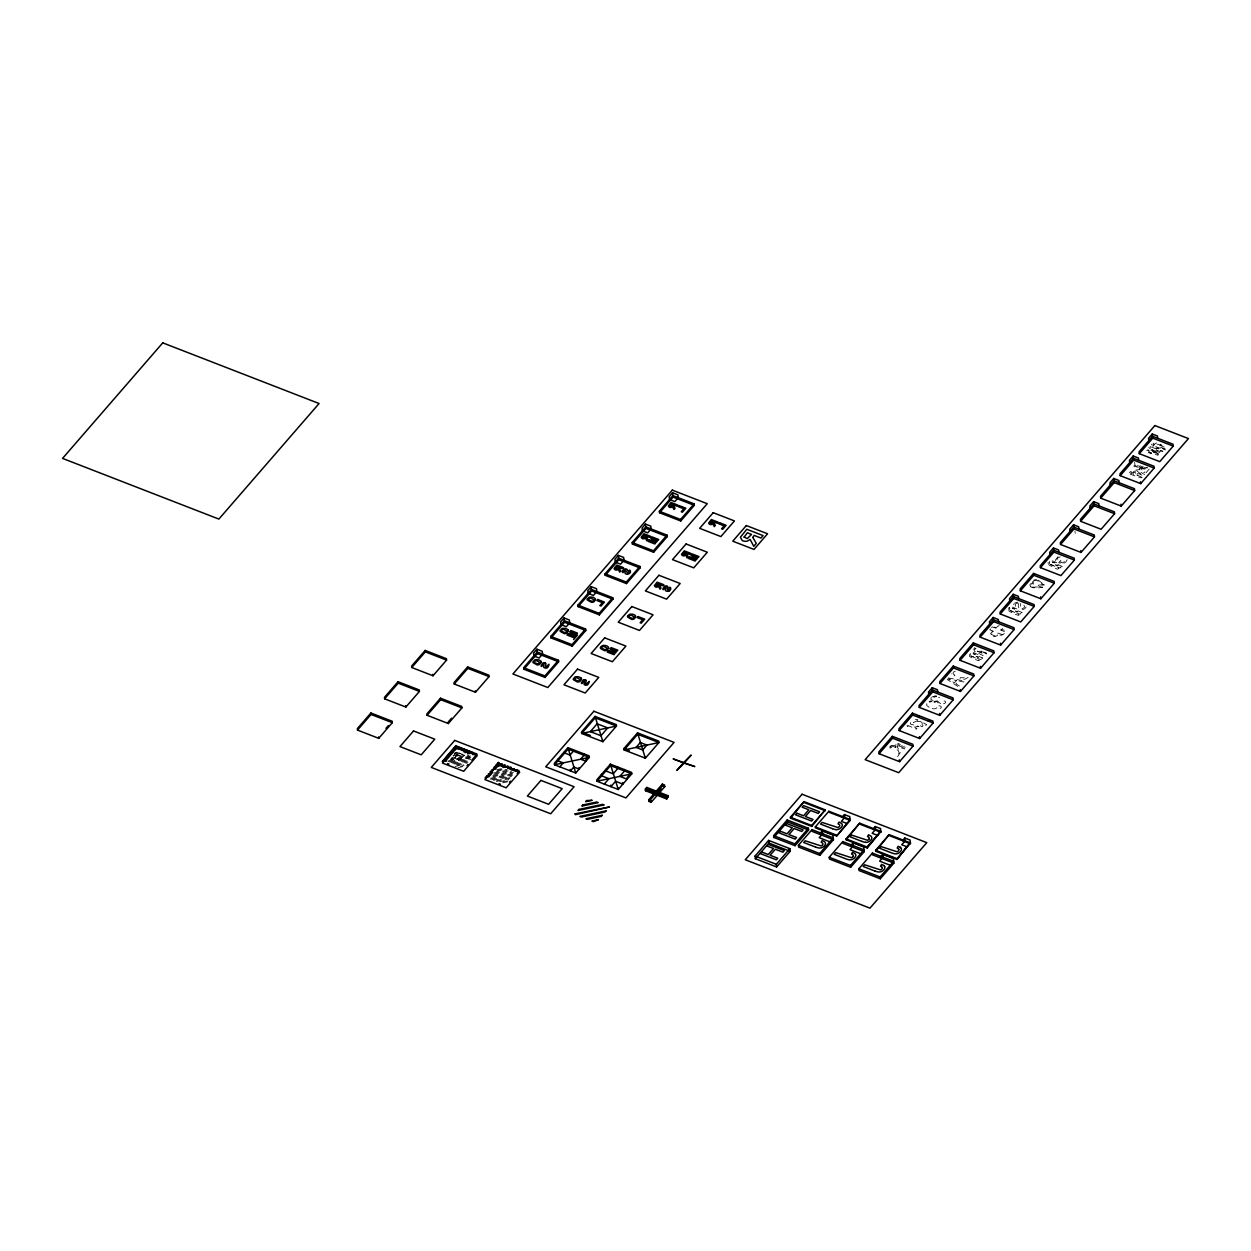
<?xml version="1.0" encoding="UTF-8"?>
<svg xmlns="http://www.w3.org/2000/svg" width="1251" height="1251" viewBox="0 0 1251 1251"><rect width="100%" height="100%" fill="white"/><g stroke="black" fill="none" stroke-linecap="round" stroke-linejoin="round"><path stroke-width="0.75" stroke-dasharray="5 3.75" d="M1032.294 582.747L1032.45 581.559M1151.358 444.152C1152.155 446.982 1156.284 442.901 1152.452 443.198M891.369 745.627L895.591 745.33L895.982 744.204A9.023 6.271 -6.5 0 1 897.014 742.719M1139.301 467.655L1139.583 469.125L1140.49 467.843M1140.537 467.53L1139.442 466.091M970.541 653.663L969.588 654.57M1067.166 559.666L1065.805 562.09L1062.834 563.81L1058.737 562.684L1061.255 559.76L1062.334 560.182L1060.598 562.184L1062.412 562.887L1065.414 560.87A4.378 3.034 -6.5 0 0 1065.868 559.776M1033.295 581.59L1033.357 584.154L1032.372 583.419L1030.84 584.749L1031.919 586.625A3.69 2.565 -6.5 0 0 1035.891 586.922L1041.802 587.266L1038.486 585.968L1038.267 584.874L1043.928 584.827L1037.001 580.448A3.081 2.142 -6.5 0 0 1035.093 580.37L1033.592 581.09M1148.809 447.279C1149.481 450.407 1153.578 445.7 1149.434 446.685M1026.101 606.923C1023.662 612.239 1015.968 608.455 1018.83 603.561M1161.913 445.372L1160.365 444.23M1149.2 469.078L1145.009 473.894M953.293 672.287L953.059 673.742L954.966 675.368L953.7 676.103L951.182 673.851M968.118 677.432L964.849 679.262L960.033 678.777L960.252 677.651L965.162 677.807L966.257 675.712M891.119 745.956L889.711 747.832L890.837 748.051M891.072 747.77L892.26 746.237L894.309 746.487L894.199 747.629L898.39 750.694L899.078 752.836L897.389 757.011L900.329 752.445L896.748 746.081L904.332 748.974L905.521 746.3L907.022 746.378M453.19 755.917L456.427 752.164L468.906 756.996L467.28 758.888L462.542 757.043L457.334 761.046L452.487 759.623A3.644 2.533 -6.5 0 1 452.19 759.201A4.034 2.799 -6.5 0 1 451.939 758.09L452.315 757.058L463.761 754.681M990.589 628.862L989.791 629.769L993.841 631.427L991.308 634.476L995.249 636.008L997.938 633.022L1002.098 634.554L1002.895 633.631L1004.6 631.646L1000.55 630.004L1002.301 627.861M991.511 627.799L992.309 626.876L996.468 628.409L999.158 625.422M1008.556 608.283L1009.291 607.423M976.046 648.112L974.404 650.004A1.595 1.11 -6.5 0 0 974.842 651.49L982.942 655.524L984.177 654.085L975.592 650.551L986.46 653.866L983.427 652.146M998.001 625.922L996.296 627.893L992.387 626.376M1002.551 628.393L1001.3 629.847C1010.261 629.018 1001.347 639.105 998.11 633.522C997.547 639.464 985.475 634.914 993.106 631.583L990.432 630.551M902.44 745.815L901.502 746.894L903.066 747.504L904.473 745.893M890.9 745.956L889.805 746.331M917.859 719.513L915.404 719.341M1161.898 445.387L1156.596 444.011L1166.339 447.921L1165.479 448.906L1159.677 446.967L1165.291 449.938L1154.704 446.357L1158.926 448.812L1153.813 447.373A1.611 1.11 -6.5 0 1 1153.344 445.856L1155.298 443.605A1.611 1.11 -6.5 0 1 1157.488 443.135L1158.817 443.652M1031.231 583.326L1030.042 584.53A2.455 1.704 -6.5 0 0 1029.933 585.327L1030.84 586.735M1058.08 556.586L1055.625 559.744A3.597 2.502 -6.5 0 0 1055.766 560.698L1056.86 561.793L1057.408 560.683A2.768 1.923 -6.5 0 1 1057.032 560.057A2.611 1.814 -6.5 0 1 1056.97 559.604L1057.267 558.822A4.206 2.924 -6.5 0 1 1057.908 557.993L1060.176 556.836M1014.858 602.966L1017.861 602.184M953.669 671.943L955.264 671.334M1049.292 562.825L1049.558 561.386M1143.023 467.108L1142.194 467.827L1143.179 468.515L1146.667 468.906L1145.728 469.985L1141.991 468.062C1138.957 471.064 1149.591 469.844 1142.71 473.472L1138.785 470.626L1140.083 469.485L1134.454 470.298L1136.878 470.814L1142.069 475.192L1144.712 474.254M1033.592 580.214L1035.375 579.729A3.878 2.69 -6.5 0 1 1036.594 579.729M906.975 725.846L908.195 725.345M907.272 726.565L908.914 725.908L916.451 729.161L916.952 728.457L913.371 726.19L919 726.487L910.384 724.079L910.791 720.904M917.781 720.451C907.288 725.705 918.766 719.309 921.393 722.187M1049.057 562.934L1047.744 562.934M454.144 753.118L457.897 752.32M454.629 753.915L463.495 752.039M455.708 754.588L463.011 753.039M453.097 756.042L462.463 754.056M451.017 758.294L465.669 755.182M450.204 759.373L468.859 755.401M448.609 760.608L470.986 755.854M448.171 761.609L470.141 756.933M449.844 762.156L470.845 757.684M451.267 762.75L469.969 758.778M452.674 763.36L470.923 759.466M454.066 763.954L471.783 760.186M455.786 764.502L467.061 762.094M457.162 765.112L468.062 762.797M455.02 766.456L463.699 764.611M460.337 766.237L464.137 765.424M458.022 767.629L463.402 766.488M496.616 769.709L502.261 768.505M497.116 770.507L502.433 769.381M496.366 771.57L507.312 769.24M493.707 773.024L506.811 770.241M494.786 773.712L508.156 770.866M493.504 774.885L511.8 770.991M492.691 775.964L511.331 771.992M492.957 776.808L513.473 772.446M490.658 778.2L512.613 773.525M490.408 779.154L513.332 774.275M491.878 779.733L512.441 775.37M493.332 780.327L511.581 776.449M496.553 780.546L510.721 777.528M496.381 781.484L511.424 778.294M499.634 781.703L508.719 779.764M502.714 781.938L507.922 780.843M502.824 782.829L508.531 781.609M1008.587 609.253L1009.854 608.549L1009.416 607.47M939.579 697.417L938.516 697.386M1147.839 449.39L1148.809 450.673L1146.698 450.376M1143.946 467.577L1147.542 467.905L1146.573 467.53M986.476 653.038L983.614 651.943M1017.97 603.185C1014.467 602.529 1015.531 606.266 1015.452 607.126A4.394 3.049 -6.5 0 1 1014.28 606.438L1013.779 604.202A4.472 3.096 -6.5 0 1 1014.233 603.514M948.477 677.933L964.677 681.076L963.849 682.03L958.469 680.888L955.92 683.828L960.049 686.424L959.22 687.378L947.179 679.418M1138.316 465.294C1133.562 467.671 1138.723 466.842 1139.38 467.186M1141.131 465.998L1139.974 466.029M973.075 649.144L974.92 648.831L974.701 647.471M981.738 651.208L980.706 651.099L982.426 651.771M1151.733 452.956L1149.372 452.096L1152.922 454.301L1148.262 452.565L1149.716 450.11A2.221 1.548 -6.5 0 0 1150.654 450.907L1159.552 453.738L1153.719 452.596L1158.535 454.52L1157.847 455.301L1152.499 453.253M1155.158 450.782L1161.022 453.018L1161.772 452.158L1156.487 450.063L1162.898 451.298L1153.422 447.827A2.33 1.626 -6.5 0 1 1152.437 446.935L1150.498 450.016L1155.783 451.783L1151.733 449.516L1154.376 450.704M1037.923 580.073L1038.846 580.573A6.474 4.488 -6.5 0 1 1039.769 581.402L1044.773 584.858L1039.174 584.999L1042.74 587.313L1038.377 587.892A22.096 15.34 -6.5 0 1 1036.063 587.532A4.582 3.19 -6.5 0 1 1030.777 586.703M1023.85 605.203C1026.305 607.079 1022.098 609.847 1020.363 608.002A1.83 1.267 -6.5 0 1 1020.05 607.517L1020.753 604.045A2.737 1.908 -6.5 0 0 1020.519 603.514M923.77 722.765L924.114 723.516C930.9 725.392 921.768 726.534 921.909 722.39M1134.626 462.323L1134.892 464.606M1074.953 531.143L1075.219 533.411M1143.148 466.639A1.798 1.251 -6.5 0 0 1142.022 467.249L1140.975 468.437L1141.35 466.983A2.596 1.798 -6.5 0 1 1142.976 466.107M931.276 697.479A2.205 1.532 -6.5 0 0 931.276 699.137A2.408 1.673 -6.5 0 0 930.994 700.107A3.456 2.393 -6.5 0 1 932.886 700.372A2.815 1.955 -6.5 0 1 934.325 700.576A3.518 2.439 -6.5 0 1 938.578 702.155A3.8 2.643 -6.5 0 1 940.08 703.547A2.987 2.08 -6.5 0 0 941.331 702.53C943.958 706.127 948.711 700.685 942.847 700.795A3.002 2.08 -6.5 0 0 943.41 698.918M931.932 696.979A2.205 1.532 -6.5 0 1 933.402 696.666A2.408 1.673 -6.5 0 1 936.89 696.181A1.767 1.235 -6.5 0 1 938.125 696.291M926.71 703.719A2.189 1.532 -6.5 0 0 926.96 704.094A2.408 1.673 -6.5 0 0 928.054 706.362A1.767 1.235 -6.5 0 0 929.18 707.128A2.471 1.72 -6.5 0 0 932.527 708.535A2.768 1.923 -6.5 0 0 934.857 708.785A3.002 2.095 -6.5 0 0 937.03 707.503C939.626 710.975 944.427 705.736 938.547 705.752A3.002 2.08 -6.5 0 0 939.11 703.875A2.768 1.923 -6.5 0 0 937.625 702.655A2.471 1.72 -6.5 0 0 934.137 701.404A1.767 1.235 -6.5 0 0 932.667 701.139A2.408 1.673 -6.5 0 0 929.102 701.639M920.423 725.689C923.316 729.364 924.098 721.968 920.423 725.689M1129.418 472.409C1131.748 475.489 1132.608 469.266 1129.418 472.409M1133.75 466.029C1136.315 468.969 1136.565 463.058 1133.766 465.935M1010.276 610.551C1024.053 616.258 1019.549 617.103 1009.573 611.458A1.579 1.095 -6.5 0 1 1009.135 609.988L1011.058 607.767A1.579 1.095 -6.5 0 1 1013.216 607.298L1017.642 609.362L1012.34 608.267L1022.114 612.599L1015.374 611.067L1020.972 613.303L1020.034 614.194L1010.276 610.551M970.901 655.962C984.412 661.607 979.799 662.358 970.166 656.884A1.595 1.11 -6.5 0 1 969.728 655.399L971.683 653.147A1.595 1.11 -6.5 0 1 973.872 652.678L978.329 654.758L972.965 653.663L982.77 658.135L976.046 656.478L981.707 658.73L980.753 659.637L970.964 655.899M1050.23 564.373L1058.925 568.095L1057.455 569.283L1049.511 565.28A1.595 1.11 -6.5 0 1 1049.073 563.794L1051.012 561.558A1.595 1.11 -6.5 0 1 1053.201 561.089L1057.674 563.169L1052.341 562.09L1062.193 566.437L1055.375 564.889L1061.036 567.141L1060.082 568.048L1050.261 564.342M1130.982 474.317C1127.135 473.425 1152.671 481.995 1136.846 474.927C1148.371 480.744 1140.271 470.657 1134.86 474.692C1131.467 474.614 1133.578 471.314 1135.439 472.597C1135.314 478.414 1138.598 465.372 1130.982 474.317M454.942 757.34L456.146 758.904A1.892 1.314 -6.5 0 0 457.882 758.778L460.462 756.23L456.896 754.853L454.942 757.34M934.184 702.092L936.201 701.842A1.814 1.251 -6.5 0 0 934.434 701.874L934.184 702.092M895.544 746.534L895.81 747.472L895.544 746.534M897.076 744.548L897.858 745.471L899.25 743.86L897.874 743.329L897.076 744.548M929.556 702.092L932.042 701.561A1.798 1.251 -6.5 0 0 929.556 702.092M933.856 697.135L936.342 696.604A1.798 1.251 -6.5 0 0 933.872 697.135M900.298 744.267L898.906 745.877L900.47 746.487L901.862 744.877L900.298 744.267M956.499 680.513L954.45 682.858L947.867 678.699L956.499 680.513"/><path stroke-width="1.5" d="M370.906 713.007L357.333 728.645L357.505 730.099L378.74 738.34L392.298 722.687L392.142 721.248L370.906 713.007L371.062 714.446L357.505 730.099M398.037 681.717L384.464 697.354L384.636 698.809L405.871 707.05L419.429 691.412L419.273 689.958L398.037 681.717L398.193 683.155L384.636 698.809M425.168 650.426L411.61 666.064L411.767 667.518L433.002 675.759L446.576 660.121L446.404 658.667L425.168 650.426L425.34 651.865L411.767 667.518M385.965 728.363L388.435 725.517M440.508 698.199L426.935 713.852L427.107 715.291L448.343 723.531L461.9 707.894L461.744 706.44L440.508 698.199L440.665 699.653L427.107 715.291M467.639 666.908L454.082 682.561L454.238 684L475.474 692.241L489.047 676.603L488.875 675.149L467.639 666.908L467.811 668.362L454.238 684M451.564 718.183L448.171 722.093L448.343 723.531M542.543 654.117L542.23 651.286L536.914 649.222L533.52 653.131L533.849 655.962L539.165 658.026L541.417 655.415M564.06 617.931L560.667 621.841L560.98 624.671L566.296 626.735L569.69 622.826L569.361 619.996L564.06 617.931L564.545 622.263L550.987 637.916L572.223 646.157L585.781 630.504L585.609 629.003L564.373 620.762L550.815 636.415L550.987 637.916M591.191 586.641L587.798 590.55L588.126 593.381L593.427 595.445L596.821 591.535L596.492 588.705L591.191 586.641L591.676 590.972L578.118 606.626L599.354 614.866L612.912 599.213L612.74 597.712L591.504 589.471L577.946 605.124L578.118 606.626M618.322 555.35L614.929 559.26L615.257 562.09L620.559 564.154L623.952 560.245L623.639 557.414L618.322 555.35L618.823 559.682L605.249 575.335L626.485 583.576L640.059 567.938L639.886 566.422L618.651 558.181L605.077 573.834L605.249 575.335M645.453 524.06L642.06 527.969L642.389 530.799L647.705 532.863L651.083 528.954L650.77 526.124L645.453 524.06L645.954 528.391L632.38 544.044L653.616 552.285L667.19 536.648L667.018 535.131L645.782 526.89L632.208 542.543L632.38 544.044M672.6 492.769L669.207 496.678L669.52 499.509L674.836 501.573L678.23 497.663L677.901 494.833L672.6 492.769L673.085 497.1L659.527 512.754L680.763 520.995L694.321 505.357L694.149 503.856L672.913 495.599L659.355 511.252L659.527 512.754M523.669 667.69L537.242 652.052L558.478 660.293L558.65 661.795L545.076 677.448L523.841 669.207L523.669 667.69L544.904 675.947L545.076 677.448M523.841 669.207L537.414 653.554L536.914 649.222M573.63 639.558L577.493 635.101M466.998 765.721L467.952 764.611M472.127 759.826L477.069 754.103L455.833 745.862L442.26 761.531L446.748 761.015M544.904 675.947L558.478 660.293M572.223 646.157L572.051 644.656L585.609 629.003M599.354 614.866L599.182 613.365L612.74 597.712M626.485 583.576L626.313 582.075L639.886 566.422M653.616 552.285L653.444 550.784L667.018 535.131M680.763 520.995L680.591 519.493L694.149 503.856M490.017 772.008L490.986 770.913M509.47 782.313L510.439 781.203M517.148 773.462L518.102 772.352M519.071 771.241L518.79 770.397L515.068 771.195M567.923 747.66L554.349 763.313L554.521 764.752L575.757 772.993L589.315 757.355L589.158 755.901L567.923 747.66L575.757 772.993M595.054 716.37L581.48 732.023L581.652 733.461L602.888 741.702L616.462 726.065L616.29 724.61L595.054 716.37L602.888 741.702L602.716 740.264M559.822 766.816L563.216 762.907L557.915 760.843L557.743 759.341M588.033 757.215L585.765 759.826L585.921 761.265L580.62 759.201L584.014 755.291L583.842 753.79M610.394 764.158L596.821 779.795L596.993 781.234L618.229 789.49L631.786 773.837L631.63 772.399L610.394 764.158L618.229 789.49L618.057 788.036M623.952 748.505L637.525 732.867L658.761 741.108L658.933 742.547L645.36 758.2L624.124 749.959L623.952 748.505L629.269 750.569M604.296 784.08L608.956 778.701L601.653 775.87L601.481 774.353M626.97 777.778L629.3 775.088M645.328 789.084L646.783 787.426L668.018 795.667L666.752 798.982L645.516 790.741L645.328 789.084L666.564 797.325L666.752 798.982M645.516 790.741L646.783 787.426M648.769 799.764L662.326 784.127L664.578 785.002L664.766 786.644L651.208 802.282L648.956 801.406L648.769 799.764L651.02 800.64L651.208 802.282M648.956 801.406L662.514 785.769L662.326 784.127M683.374 762.875L676.838 770.413L684.125 763.157L673.132 758.888L694.852 766.582L684.125 763.157M683.859 762.312L691.162 755.057L684.61 762.61M661.2 788.912L657.807 792.821L655.54 791.946M656.134 794.854L657.588 793.197M666.564 797.325L668.018 795.667M755.072 856.059L768.63 840.422L789.866 848.663L790.179 851.321L776.605 866.959L755.369 858.718L755.072 856.059L776.308 864.3L776.605 866.959M773.618 835.652L787.176 819.999L808.412 828.256L808.615 830.038L795.057 845.692L773.822 837.451L773.618 835.652L794.854 843.893L795.057 845.692M790.429 817.247L804.002 801.594L825.238 809.85L811.774 826.411L790.538 818.17L790.429 817.247L811.664 825.488L811.774 826.411M755.369 858.718L768.943 843.08L768.63 840.422M773.822 837.451L787.379 821.798L787.176 819.999M790.538 818.17L804.002 801.594M776.308 864.3L789.866 848.663M794.854 843.893L808.412 828.256M811.664 825.488L825.238 809.85M937.687 691.991L937.437 689.723L932.261 687.706L928.508 692.038L928.758 694.305M998.595 621.747L998.345 619.48L993.169 617.478L989.416 621.81L989.682 624.077M1018.689 598.588L1018.439 596.305L1013.263 594.303L1009.51 598.635L1009.76 600.902M1058.878 552.238L1058.612 549.971L1053.451 547.969L1049.698 552.301L1049.949 554.568M1078.972 529.079L1078.706 526.812L1073.546 524.794L1069.777 529.126L1070.043 531.409M1099.066 505.904L1098.8 503.637L1093.624 501.635L1089.871 505.967L1090.137 508.234M1119.145 482.745L1118.894 480.478L1113.718 478.461L1109.965 482.792L1110.231 485.06M1138.645 460.274L1138.379 457.991L1133.218 455.99L1129.45 460.321L1129.716 462.589M1157.707 438.272L1157.456 436.005L1152.28 434.003L1148.527 438.335L1148.778 440.602M892.338 736.323L878.859 751.851L879.078 753.727L899.563 761.671L913.027 746.143L912.808 744.267L892.338 736.323L892.542 738.184L879.078 753.727M912.432 713.148L898.953 728.676L899.172 730.553L919.641 738.512L933.121 722.969L932.902 721.092L912.432 713.148L912.636 715.025L899.172 730.553M953.246 666.079L939.782 681.607L939.986 683.484L960.471 691.428L973.935 675.9L973.731 674.023L953.246 666.079L953.465 667.956L939.986 683.484M973.341 642.905L959.861 658.448L960.08 660.325L980.565 668.269L994.029 652.725L993.81 650.864L973.341 642.905L973.559 644.781L960.08 660.325M1033.607 573.411L1020.144 588.94L1020.363 590.816L1040.832 598.76L1054.312 583.232L1054.093 581.355L1033.607 573.411L1033.826 575.272L1020.363 590.816M798.435 845.285L812.008 829.648L833.244 837.889L819.671 853.526L819.874 855.324L798.638 847.083L798.435 845.285L819.671 853.526M815.292 826.895L828.866 811.258L850.101 819.499L836.638 836.059L815.402 827.818L815.292 826.895L836.528 835.136M919.266 707.394L919.047 705.517L932.511 689.973L952.996 697.933L953.215 699.809L939.736 715.337L919.266 707.394L932.73 691.85L932.261 687.706M980.174 637.15L979.955 635.273L993.435 619.745L1013.904 627.689L1014.123 629.566L1000.644 645.094L980.174 637.15L993.638 621.622L993.169 617.478M1000.268 613.975L1000.049 612.114L1013.529 596.571L1033.998 604.53L1034.217 606.391L1020.738 621.935L1000.268 613.975L1013.732 598.447L1013.263 594.303M1040.441 567.641L1040.238 565.765L1053.702 550.237L1074.187 558.181L1074.39 560.057L1060.926 575.601L1040.441 567.641L1053.921 552.113L1053.451 547.969M1060.535 544.482L1060.332 542.606L1073.796 527.078L1094.281 535.021L1094.484 536.898L1081.02 552.426L1060.535 544.482L1074.015 528.938L1073.546 524.794M1080.629 521.307L1080.411 519.431L1093.89 503.903L1114.375 511.847L1114.578 513.723L1101.115 529.267L1080.629 521.307L1094.109 505.779L1093.624 501.635M1100.724 498.148L1100.505 496.272L1113.984 480.728L1134.454 488.688L1134.673 490.564L1121.209 506.092L1100.724 498.148L1114.188 482.605L1113.718 478.461M1120.208 475.661L1120.005 473.801L1133.469 458.257L1153.954 466.216L1154.157 468.077L1140.693 483.621L1120.208 475.661L1133.687 460.133L1133.218 455.99M1139.286 453.675L1139.067 451.814L1152.546 436.271L1173.016 444.23L1173.235 446.091L1159.755 461.635L1139.286 453.675L1152.75 438.147L1152.28 434.003M820.03 833.541L822.282 830.93L832.9 835.043L833.447 839.671L819.874 855.324M842.189 817.2L844.456 814.604L849.757 816.653L850.195 820.421L836.638 836.059M829.225 857.248L842.799 841.595L864.034 849.836L850.461 865.489L850.664 867.271L829.444 859.03L829.225 857.248L850.461 865.489M846.083 838.858L859.656 823.205L880.892 831.446L867.318 847.099L846.083 838.858L846.192 839.781L867.428 848.022L867.146 847.021L880.72 831.383L867.256 847.943M846.192 839.781L859.656 823.205M850.821 845.488L853.088 842.877L863.706 847.005L864.238 851.634L850.664 867.271M872.995 829.163L875.262 826.551L880.563 828.615M858.858 868.741L872.432 853.104L893.667 861.345L880.094 876.982L880.297 878.781L859.062 870.54L858.858 868.741L880.094 876.982M875.622 850.32L889.18 834.667L910.415 842.908L896.951 859.484L875.716 851.243L875.622 850.32L896.858 858.561M875.716 851.243L889.18 834.667M880.454 856.998L882.706 854.386L893.323 858.499L893.871 863.127L880.297 878.781M902.518 840.625L904.786 838.014L910.102 840.078L910.525 843.831L889.289 835.59M822.439 845.004L821.985 845.441A2.361 1.642 -6.5 0 1 821.078 845.926L805.206 840.797L803.736 842.502L815.574 847.083M839.296 826.614L838.842 827.052A2.361 1.642 -6.5 0 1 837.935 827.537L822.063 822.407L820.593 824.096L832.431 828.694M852.807 856.794L852.353 857.232A2.361 1.642 -6.5 0 1 851.446 857.717L835.59 852.588L834.12 854.292L845.957 858.874A11.666 8.1 -6.5 0 0 849.632 859.828A4.457 3.096 -6.5 0 0 852.431 859.343A6.959 4.832 -6.5 0 0 854.621 857.779A9.164 6.364 -6.5 0 0 855.074 857.216L855.356 856.81A6.161 4.285 -6.5 0 0 855.575 856.403A5.207 3.612 -6.5 0 0 855.778 855.825A3.956 2.752 -6.5 0 0 855.684 854.605A4.879 3.393 -6.5 0 0 854.777 853.448L852.541 852.259L851.556 854.011A8.366 5.817 -6.5 0 1 852.541 854.605L852.869 854.886A2.752 1.908 -6.5 0 1 853.088 855.184A2.33 1.611 -6.5 0 1 853.041 856.497M868.804 839.327L868.35 839.781A2.361 1.642 -6.5 0 1 867.443 840.25L851.587 835.121L850.101 836.825L861.955 841.423M669.191 590.863C671.615 590.347 671.052 585.468 668.738 587.939A2.924 2.033 -6.5 0 1 669.082 588.205C669.207 591.551 665.782 589.674 667.581 586.797M455.208 746.581L456.787 746.237M454.254 747.676L458.288 746.816M453.3 748.786L459.789 747.41M452.33 749.896L461.306 747.989M451.376 751.007L455.192 750.193M458.992 749.38L462.807 748.567M450.423 752.101L453.894 751.366M460.837 749.896L464.309 749.146M449.453 753.211L453.097 752.445M462.166 750.506L465.81 749.74M448.499 754.322L452.252 753.524M463.542 751.116L467.311 750.319M447.545 755.432L451.079 754.666M465.263 751.648L468.812 750.897M446.576 756.527L450.235 755.76M464.825 752.649L470.313 751.491M445.622 757.637L449.359 756.839M468.062 752.867L471.815 752.07M444.668 758.747L448.483 757.934M467.577 753.868L473.316 752.649M443.698 759.842L447.358 759.076M442.745 760.952L446.466 760.17M472.581 754.603L476.318 753.821M497.663 766.785L493.864 767.582L494.817 766.488L505.279 765.159L501.479 765.972M496.366 767.958L491.94 769.803L495.568 769.021M503.309 766.472L508.281 766.331L502.839 767.489M507.75 768.239L511.284 767.489L509.782 766.91M492.706 772.336L488.109 774.228L491.846 773.431M509.141 768.849L514.286 768.661L510.549 769.459M490.971 774.525L486.186 776.433L489.845 775.667M511.972 770.053L517.288 769.818L513.629 770.6M488.953 776.746L485.232 777.543L485.497 778.388M604.999 649.644L602.169 648.55A1.923 1.329 -6.5 0 1 601.919 648.127A1.876 1.298 -6.5 0 1 602.075 647.252L602.31 646.986A1.923 1.329 -6.5 0 1 604.014 646.407L607.142 648.221A1.704 1.173 -6.5 0 1 607.032 648.644L606.954 648.784A2.095 1.454 -6.5 0 1 606.563 649.175A1.876 1.298 -6.5 0 1 605.031 649.644M928.117 720.889L930.337 721.248M1152.75 438.147L1173.235 446.091M1133.687 460.133L1154.157 468.077M1114.188 482.605L1134.673 490.564M1094.109 505.779L1114.578 513.723M1074.015 528.938L1094.484 536.898M1053.921 552.113L1074.39 560.057M1033.826 575.272L1054.312 583.232M1013.732 598.447L1034.217 606.391M673.085 497.1L694.321 505.357M993.638 621.622L1014.123 629.566M659.355 511.252L680.591 519.493M973.559 644.781L994.029 652.725M645.954 528.391L667.19 536.648M632.208 542.543L653.444 550.784M953.465 667.956L973.935 675.9M618.823 559.682L640.059 567.938M932.73 691.85L953.215 699.809M605.077 573.834L626.313 582.075M912.636 715.025L933.121 722.969M591.676 590.972L612.912 599.213M577.946 605.124L599.182 613.365M892.542 738.184L913.027 746.143M564.545 622.263L585.781 630.504M550.815 636.415L572.051 644.656M537.414 653.554L558.65 661.795M425.34 651.865L446.576 660.121M467.811 668.362L489.047 676.603M804.096 802.532L825.332 810.773M850.195 820.421L828.96 812.18L828.866 811.258M859.765 824.128L881.001 832.368L880.454 828.569M846.692 823.408L841.376 821.344L844.769 817.435L844.456 814.604M877.498 835.355L872.197 833.307L875.575 829.382L875.262 826.551M907.022 846.818L901.721 844.769L905.114 840.844L904.786 838.014M585.03 733.399L590.331 735.447M787.379 821.798L808.615 830.038M833.447 839.671L812.212 831.43L812.008 829.648M864.238 851.634L843.002 843.393L842.799 841.595M893.871 863.127L872.635 854.886L872.432 853.104M829.835 841.798L819.217 837.67L822.611 833.76L822.282 830.93M860.625 853.745L850.023 849.632L853.401 845.707L853.088 842.877M890.259 865.254L879.641 861.126L883.034 857.216L882.706 854.386M398.193 683.155L419.429 691.412M440.665 699.653L461.9 707.894M662.514 785.769L664.766 786.644M874.996 871.071L863.143 866.474L864.629 864.769L880.485 869.898A2.361 1.642 -6.5 0 0 881.392 869.429L881.846 868.976A2.533 1.767 -6.5 0 0 882.205 867.35A2.768 1.923 -6.5 0 0 881.908 867.084L881.58 866.787M627.126 779.217L619.824 776.386L624.499 771.007L624.327 769.506M646.97 789.068L668.206 797.325M655.727 793.587L657.995 794.463M768.943 843.08L790.179 851.321M371.062 714.446L392.298 722.687M447.514 763.548L449.015 764.126M499.008 783.642L500.509 784.221M900.407 847.49L898.171 846.302L897.186 848.053A9.711 6.74 -6.5 0 1 897.89 848.459M883.816 865.645L881.58 864.441L880.595 866.192A9.711 6.74 -6.5 0 1 881.298 866.599M898.155 848.647L898.484 848.929A2.768 1.923 -6.5 0 1 898.718 849.226M567.719 629.644L566.578 628.893A8.382 5.817 -6.5 0 0 565.436 628.471L562.966 628.33A3.769 2.611 -6.5 0 0 561.808 628.69L560.151 630.567A3.034 2.111 -6.5 0 0 560.151 631.302L564.279 633.616A3.597 2.502 -6.5 0 0 565.749 633.491A2.971 2.064 -6.5 0 0 566.703 633.131L568.282 631.302A3.034 2.111 -6.5 0 0 568.282 630.567L568.204 630.316M580.886 678.011L579.745 677.26A8.382 5.817 -6.5 0 0 578.603 676.838L576.132 676.697A3.769 2.611 -6.5 0 0 574.975 677.057L573.318 678.933A3.034 2.111 -6.5 0 0 573.318 679.684L577.43 681.983A3.597 2.502 -6.5 0 0 578.916 681.858A2.971 2.064 -6.5 0 0 579.854 681.498L581.449 679.668A3.034 2.111 -6.5 0 0 581.449 678.933L581.355 678.683M918.953 716.119L917.483 715.963M541.058 661.607L541.151 661.857A3.034 2.111 -6.5 0 1 541.136 662.592L539.556 664.422A2.971 2.064 -6.5 0 1 538.618 664.766A3.597 2.502 -6.5 0 1 537.132 664.906L533.02 662.592A3.034 2.111 -6.5 0 1 533.02 661.857L534.677 659.981A3.769 2.611 -6.5 0 1 535.835 659.621L538.305 659.762A8.382 5.817 -6.5 0 1 539.447 660.184L540.588 660.935A3.597 2.502 -6.5 0 1 541.167 661.482M1140.474 481.744L1140.693 483.621M1120.99 504.216L1121.209 506.092M1080.801 550.549L1081.02 552.426M1040.629 596.883L1040.832 598.76M1000.44 643.233L1000.644 645.094M980.346 666.392L980.565 668.269M960.252 689.567L960.471 691.428M939.532 713.461L939.736 715.337M919.438 736.636L919.641 738.512M899.344 759.795L899.563 761.671M645.188 756.746L645.36 758.2L637.525 732.867M622.717 782.61L622.889 784.111L615.586 781.281L610.926 786.644L610.754 785.143M617.681 766.926L617.853 768.427L613.193 773.806L605.891 770.976L605.719 769.474M578.978 767.582L579.15 769.084L573.834 767.019L570.44 770.944L570.268 769.428M573.224 749.662L573.396 751.163L570.003 755.088L564.686 753.024L564.514 751.523M475.317 690.802L475.474 692.241M432.846 674.32L433.002 675.759M405.699 705.611L405.871 707.05M378.568 736.902L378.74 738.34M567.845 629.519A3.597 2.502 -6.5 0 1 568.314 630.191M544.873 662.827A2.205 1.532 -6.5 0 1 545.999 663.624C543.247 673.179 552.207 658.151 547.782 667.44A2.424 1.689 -6.5 0 1 546.015 668.097L545.827 668.097A1.845 1.282 -6.5 0 1 545.17 668.05L544.169 667.643A2.158 1.501 -6.5 0 1 543.825 667.315L543.653 666.924A2.158 1.501 -6.5 0 1 543.591 666.455L543.997 663.812L541.605 666.455A2.283 1.579 -6.5 0 1 541.073 665.907L542.95 662.967A2.205 1.532 -6.5 0 1 543.841 662.749A1.923 1.345 -6.5 0 1 544.748 662.827M667.252 586.312A2.283 1.579 -6.5 0 0 666.627 586.047A1.923 1.345 -6.5 0 0 665.563 585.953A2.283 1.579 -6.5 0 0 665.094 586.031A2.205 1.532 -6.5 0 0 664.656 586.187L662.78 589.127A2.283 1.579 -6.5 0 0 663.311 589.674L665.704 587.032L665.329 589.721A2.158 1.501 -6.5 0 0 665.297 590.081L665.532 590.535A2.158 1.501 -6.5 0 0 665.876 590.863L666.877 591.27A1.845 1.282 -6.5 0 0 667.534 591.316L667.721 591.301A2.377 1.642 -6.5 0 0 669.191 590.863M667.19 586.297A2.205 1.532 -6.5 0 1 667.706 586.828M584.154 679.825A2.205 1.532 -6.5 0 0 583.247 680.044L581.371 682.999A2.283 1.579 -6.5 0 0 581.918 683.546L584.436 680.935L584.123 684.406A2.158 1.501 -6.5 0 0 584.483 684.719L585.468 685.141A1.845 1.282 -6.5 0 0 586.125 685.188L586.312 685.173A2.377 1.642 -6.5 0 0 587.782 684.719C592.786 675.321 583.623 689.926 586.172 680.669A2.08 1.439 -6.5 0 0 585.687 680.169M585.171 679.918A2.205 1.532 -6.5 0 1 585.765 680.169M584.154 679.825A1.923 1.345 -6.5 0 1 585.046 679.903M580.996 677.886A3.597 2.502 -6.5 0 1 581.465 678.558M822.673 844.706A2.33 1.611 -6.5 0 0 822.736 843.377A2.752 1.908 -6.5 0 0 822.486 843.096L822.173 842.814A8.366 5.817 -6.5 0 0 821.172 842.22L822.173 840.469L824.409 841.657A4.879 3.393 -6.5 0 1 825.316 842.814A3.956 2.752 -6.5 0 1 825.394 844.034A5.207 3.612 -6.5 0 1 825.191 844.613A6.161 4.285 -6.5 0 1 824.988 845.019L824.706 845.426A9.164 6.364 -6.5 0 1 824.237 845.989A6.959 4.832 -6.5 0 1 822.063 847.537A4.457 3.096 -6.5 0 1 819.264 848.006A11.666 8.1 -6.5 0 1 815.605 847.068M883.769 865.379A4.848 3.378 -6.5 0 1 884.676 866.521M884.723 866.787A3.956 2.752 -6.5 0 1 884.801 868.006A4.848 3.378 -6.5 0 1 884.692 868.397A6.161 4.269 -6.5 0 1 884.394 868.992L884.113 869.398A7.225 5.02 -6.5 0 1 881.486 871.54A4.457 3.096 -6.5 0 1 878.687 871.978A11.666 8.1 -6.5 0 1 875.012 871.04M839.53 826.317A2.33 1.611 -6.5 0 0 839.593 824.988A2.752 1.908 -6.5 0 0 839.343 824.706L839.014 824.425A8.366 5.817 -6.5 0 0 838.029 823.83L839.03 822.079L841.266 823.267A4.879 3.393 -6.5 0 1 842.173 824.425A3.956 2.752 -6.5 0 1 842.251 825.644A5.207 3.612 -6.5 0 1 842.048 826.223A6.161 4.285 -6.5 0 1 841.829 826.614L841.563 827.036A9.164 6.364 -6.5 0 1 841.094 827.599A6.959 4.832 -6.5 0 1 838.905 829.147A4.457 3.096 -6.5 0 1 836.121 829.616M836.121 829.648A11.666 8.1 -6.5 0 1 832.462 828.662M869.038 839.046A2.33 1.611 -6.5 0 0 869.101 837.717A2.752 1.908 -6.5 0 0 868.866 837.435L868.538 837.154A8.366 5.817 -6.5 0 0 867.537 836.544L868.538 834.792L870.774 835.996A4.879 3.393 -6.5 0 1 871.681 837.154A3.956 2.752 -6.5 0 1 871.759 838.373A5.207 3.612 -6.5 0 1 871.556 838.936A6.161 4.285 -6.5 0 1 871.353 839.343L871.071 839.749A9.164 6.364 -6.5 0 1 870.602 840.312A6.959 4.832 -6.5 0 1 868.429 841.876A4.457 3.096 -6.5 0 1 865.629 842.33M865.629 842.361A11.666 8.1 -6.5 0 1 861.97 841.391M900.36 847.224A4.848 3.378 -6.5 0 1 901.267 848.366M901.314 848.647A3.956 2.752 -6.5 0 1 901.392 849.867A4.848 3.378 -6.5 0 1 901.283 850.242A6.161 4.269 -6.5 0 1 900.97 850.836L900.704 851.259A7.225 5.02 -6.5 0 1 898.062 853.385A4.457 3.096 -6.5 0 1 895.263 853.839A11.666 8.1 -6.5 0 1 891.603 852.885L879.734 848.319L881.204 846.63L897.076 851.759A2.361 1.642 -6.5 0 0 897.983 851.274L898.437 850.836A2.533 1.767 -6.5 0 0 898.781 849.194M619.323 568.439L620.762 570.941L619.714 572.145L618.213 569.283L617.118 569.924A1.876 1.298 -6.5 0 1 615.961 570.049L615.57 569.971A3.065 2.127 -6.5 0 1 614.929 569.721L614.147 568.705A1.658 1.142 -6.5 0 1 614.178 568.376L616.821 565.061L623.577 567.688L622.685 568.705L619.698 567.829A3.143 2.189 -6.5 0 0 619.354 568.361L619.323 568.439M646.47 537.164L647.893 539.65L646.845 540.854L645.344 537.993L644.249 538.649A1.876 1.298 -6.5 0 1 643.092 538.759L642.717 538.681A3.065 2.127 -6.5 0 1 642.06 538.43L641.278 537.414A1.658 1.142 -6.5 0 1 641.31 537.086L643.952 533.77L650.708 536.398L649.832 537.414L646.83 536.538A3.143 2.189 -6.5 0 0 646.486 537.07L646.486 537.07M659.621 585.531L661.06 588.017L660.012 589.221L658.511 586.359L657.416 587.016A1.876 1.298 -6.5 0 1 656.259 587.126L655.884 587.047A3.065 2.127 -6.5 0 1 655.227 586.813L654.461 585.89A1.658 1.142 -6.5 0 1 654.476 585.452L657.119 582.153L663.874 584.764L662.999 585.796L659.996 584.921A3.143 2.189 -6.5 0 0 659.652 585.437L659.621 585.531M673.601 505.873L675.04 508.359L673.992 509.564L672.475 506.702L671.38 507.359A1.876 1.298 -6.5 0 1 670.223 507.468L669.848 507.39A3.065 2.127 -6.5 0 1 669.191 507.155L668.409 506.123A1.658 1.142 -6.5 0 1 668.441 505.795L671.099 502.495L677.839 505.107L676.963 506.123L673.961 505.248A3.143 2.189 -6.5 0 0 673.617 505.779L673.617 505.779M686.768 554.24L688.191 556.726L687.159 557.93L685.642 555.069L684.547 555.725A1.876 1.298 -6.5 0 1 683.39 555.835L683.015 555.757A3.065 2.127 -6.5 0 1 682.358 555.522L681.607 554.6A1.658 1.142 -6.5 0 1 681.607 554.162L684.266 550.862L691.005 553.474L690.13 554.506L687.127 553.63A3.143 2.189 -6.5 0 0 686.783 554.146L686.768 554.24M713.899 522.949L715.337 525.436L714.29 526.64L712.789 523.778L711.678 524.435A1.876 1.298 -6.5 0 1 710.521 524.544L710.146 524.466A3.065 2.127 -6.5 0 1 709.505 524.232L708.738 523.309A1.658 1.142 -6.5 0 1 708.754 522.887L711.397 519.572L718.152 522.199L717.261 523.215L714.258 522.339A3.143 2.189 -6.5 0 0 713.914 522.855L713.914 522.855M752.836 537.43L756.292 543.434L753.774 546.343L750.147 539.447L747.488 541.011A4.378 3.049 -6.5 0 1 746.081 541.308A4.551 3.159 -6.5 0 1 745.158 541.323L743.782 541.104A7.412 5.145 -6.5 0 1 742.218 540.51L740.404 537.258L746.784 529.267L763.094 535.6L760.952 538.055L754.165 535.428L752.836 537.43M622.326 571.363L622.482 572.051A2.283 1.579 -6.5 0 0 623.014 572.583L625.406 569.94L625.031 572.63A2.236 1.548 -6.5 0 0 625.047 573.052L625.219 573.458A2.158 1.501 -6.5 0 0 625.578 573.771L626.579 574.178A1.845 1.282 -6.5 0 0 627.236 574.24L627.423 574.225A2.424 1.689 -6.5 0 0 629.034 573.677C631.411 573.114 630.582 568.376 628.424 570.847A2.924 2.033 -6.5 0 1 628.784 571.113C628.987 574.397 625.344 572.723 627.345 569.877A2.33 1.611 -6.5 0 0 626.157 568.955A1.923 1.345 -6.5 0 0 625.265 568.877A2.205 1.532 -6.5 0 0 624.358 569.096L622.326 571.363M615.711 568.298L617.04 568.924L618.792 567.188L617.071 566.531L615.742 568.189M642.842 537.007L644.187 537.633L645.923 535.897L644.202 535.24L642.873 536.898M656.009 585.39L657.354 586L659.089 584.28L657.369 583.607L656.009 585.39M669.989 505.717L671.318 506.342L673.054 504.622L671.334 503.95L670.02 505.607M683.155 554.099L684.485 554.709L686.22 552.989L684.5 552.317L683.155 554.099M710.287 522.809L711.616 523.418L713.367 521.698L711.647 521.026L710.287 522.809M744.11 537.086L747.332 538.571L751.538 534.412L747.394 532.785L744.11 537.086M587.376 599.026L587.282 599.276A3.034 2.111 -6.5 0 0 587.282 600.011L591.41 602.325A3.597 2.502 -6.5 0 0 592.88 602.2A2.971 2.064 -6.5 0 0 593.834 601.84L595.413 600.011A3.034 2.111 -6.5 0 0 595.413 599.276L595.335 599.026A3.659 2.549 -6.5 0 0 594.851 598.353L593.725 597.603A8.382 5.833 -6.5 0 0 592.567 597.18L590.112 597.04A3.769 2.611 -6.5 0 0 588.955 597.399L587.376 599.026M600.527 647.408L600.449 647.658A3.034 2.111 -6.5 0 0 600.449 648.393L604.577 650.692A3.597 2.502 -6.5 0 0 606.047 650.567A2.971 2.064 -6.5 0 0 607.001 650.207L608.58 648.378A3.034 2.111 -6.5 0 0 608.58 647.643L608.502 647.393A3.659 2.533 -6.5 0 0 608.017 646.72L606.876 645.969A8.382 5.817 -6.5 0 0 605.734 645.547L603.279 645.407A3.769 2.611 -6.5 0 0 602.122 645.766L600.527 647.408M627.674 616.117L627.58 616.368A3.034 2.111 -6.5 0 0 627.58 617.103L631.708 619.401A3.597 2.502 -6.5 0 0 633.178 619.276A2.971 2.064 -6.5 0 0 634.132 618.917L635.711 617.087A3.034 2.111 -6.5 0 0 635.711 616.352L635.633 616.117A3.659 2.533 -6.5 0 0 635.164 615.429L634.022 614.679A8.382 5.817 -6.5 0 0 632.865 614.257L630.41 614.116A3.769 2.611 -6.5 0 0 629.253 614.476L627.674 616.117M539.603 662.842L539.509 662.983A2.095 1.454 -6.5 0 1 539.134 663.39A1.876 1.298 -6.5 0 1 537.586 663.843L534.865 662.889A1.923 1.329 -6.5 0 1 534.646 661.451L534.881 661.185A1.876 1.298 -6.5 0 1 535.928 660.669A1.923 1.329 -6.5 0 1 536.585 660.622L539.697 662.42A1.689 1.173 -6.5 0 1 539.603 662.842M566.734 631.552L566.656 631.692A2.095 1.454 -6.5 0 1 566.265 632.099A1.876 1.298 -6.5 0 1 564.717 632.553L561.855 631.458A1.923 1.329 -6.5 0 1 561.777 630.16L562.012 629.894A1.876 1.298 -6.5 0 1 563.701 629.316L566.828 631.145A1.689 1.173 -6.5 0 1 566.734 631.552M593.865 600.261L593.787 600.402A2.095 1.454 -6.5 0 1 593.412 600.808A1.876 1.298 -6.5 0 1 591.864 601.262L589.002 600.167A1.923 1.329 -6.5 0 1 590.191 598.103A1.923 1.329 -6.5 0 1 590.863 598.025L593.975 599.855A1.689 1.173 -6.5 0 1 593.865 600.261M579.901 679.934L579.823 680.075A2.095 1.454 -6.5 0 1 579.432 680.466A1.876 1.298 -6.5 0 1 577.884 680.935L575.022 679.825A1.923 1.329 -6.5 0 1 576.883 677.698L579.995 679.512A1.704 1.173 -6.5 0 1 579.901 679.934M634.163 617.353L634.085 617.494A2.095 1.454 -6.5 0 1 633.71 617.885A1.876 1.298 -6.5 0 1 632.162 618.354L629.3 617.259A1.923 1.329 -6.5 0 1 631.145 615.117L634.273 616.931A1.704 1.173 -6.5 0 1 634.163 617.353M162.755 342.852L62.55 458.398L218.878 519.087L319.083 403.526L162.755 342.852M413.534 730.944L399.976 746.581L421.212 754.822L434.769 739.185L413.534 730.944M454.707 740.389L431.282 767.41L550.675 813.76L574.1 786.738L454.707 740.389M672.319 490.142L512.91 673.976L547.813 687.518L707.237 503.7L672.319 490.142M456.005 747.394L442.432 763.047L463.668 771.288L477.241 755.635L456.005 747.394M568.173 633.616L566.984 634.992L573.646 637.572L574.412 636.712L569.142 634.664L575.225 635.758L575.929 634.945L571.472 631.974L576.758 633.991L577.509 633.131L570.847 630.535L569.658 631.911L573.458 634.538L568.173 633.616M597.759 599.495L596.883 600.511L602.419 602.654L599.839 605.625L600.98 606.063L604.436 602.075L597.759 599.495M649.363 539.994L648.174 541.37L654.836 543.95L655.602 543.09L650.332 541.042L656.415 542.136L657.119 541.323L652.662 538.352L657.948 540.369L658.698 539.509L652.037 536.914L650.848 538.29L654.648 540.917L649.363 539.994M679.168 505.623L678.277 506.639L683.828 508.797L681.248 511.753L682.374 512.206L685.845 508.219L679.168 505.623M577.54 669.129L563.966 684.782L585.202 693.023L598.776 677.385L577.54 669.129M604.671 637.838L591.113 653.491L612.349 661.732L625.907 646.095L604.671 637.838M631.818 606.547L618.244 622.2L639.48 630.441L653.053 614.804L631.818 606.547M658.949 575.272L645.375 590.91L666.611 599.151L680.184 583.513L658.949 575.272M686.08 543.982L672.506 559.619L693.742 567.86L707.315 552.223L686.08 543.982M713.211 512.691L699.653 528.329L720.889 536.57L734.446 520.932L713.211 512.691M496.741 764.267L495.771 765.377L502.276 763.986L496.741 764.267M498.305 762.453L497.695 763.157L499.274 762.829L498.305 762.453M498.477 763.908L484.919 779.561L506.139 787.802L519.712 772.148L498.477 763.908M608.471 650.692L607.282 652.068L613.96 654.648L614.71 653.788L609.44 651.74L615.539 652.834L616.243 652.021L611.77 649.066L617.056 651.067L617.806 650.207L611.145 647.611L609.956 648.988L613.756 651.63L608.471 650.692M638.057 616.571L637.181 617.587L642.717 619.745L640.137 622.717L641.278 623.154L644.734 619.167L638.057 616.571M689.661 557.07L688.472 558.446L695.149 561.027L695.9 560.167L690.63 558.118L696.729 559.213L697.433 558.399L692.96 555.444L698.246 557.446L698.996 556.586L692.335 553.99L691.146 555.366L694.946 558.009L689.661 557.07M719.466 522.699L718.59 523.731L724.126 525.873L721.546 528.845L722.687 529.282L726.143 525.295L719.466 522.699M746.331 525.545L732.758 541.183L753.993 549.424L767.567 533.786L746.331 525.545M593.881 711.24L545.717 766.785L625.938 797.919L674.086 742.39L593.881 711.24M540.948 780.405L527.375 796.043L548.61 804.284L562.184 788.646L540.948 780.405M568.079 749.114L554.521 764.752L589.315 757.355L568.079 749.114M595.226 717.824L581.652 733.461L616.462 726.065L595.226 717.824M597.134 723.797L590.347 731.616L600.965 735.729L607.751 727.91L597.134 723.797M610.551 765.596L596.993 781.234L631.786 773.837L610.551 765.596M637.697 734.306L624.124 749.959L658.933 742.547L637.697 734.306M575.116 813.838L575.382 814.682L609.44 806.989L575.116 813.838M578.947 809.413L577.993 810.507L604.186 804.94L602.685 804.362L578.947 809.413M582.794 804.987L581.824 806.082L598.181 802.61L596.68 802.032L582.794 804.987M586.625 800.562L585.671 801.672L592.161 800.28L586.625 800.562M640.324 742.515L636.087 747.41L642.717 749.99L646.97 745.096L640.324 742.515M598.4 819.702L593.396 821.672L591.895 821.094L598.4 819.702M602.247 815.277L601.278 816.387L587.391 819.342L585.89 818.764L602.247 815.277M606.078 810.851L605.124 811.962L581.387 817.012L579.885 816.434L606.078 810.851M802.079 794.244L745.268 859.75L869.961 908.148L926.772 842.642L802.079 794.244M761.593 851.962L760.217 853.542L776.339 859.797L777.7 858.217L770.084 855.262L775.323 849.226L782.938 852.181L784.314 850.586L768.208 844.347L766.832 845.926L773.478 848.506L768.239 854.542L761.593 851.962M780.405 831.243L779.045 832.838L795.151 839.093L796.527 837.498L788.912 834.542L794.15 828.506L801.766 831.462L803.126 829.882L787.02 823.627L785.644 825.207L792.29 827.787L787.051 833.823L780.405 831.243M796.903 813.213L795.527 814.792L811.633 821.047L813.009 819.468L805.394 816.512L810.632 810.476L818.248 813.431L819.624 811.836L803.517 805.581L802.141 807.176L808.787 809.757L803.549 815.793L796.903 813.213M1154.876 425.559L865.145 759.654L898.718 772.696L1188.45 438.585L1154.876 425.559M910.165 842.814L896.701 859.39L910.165 842.814"/></g></svg>
